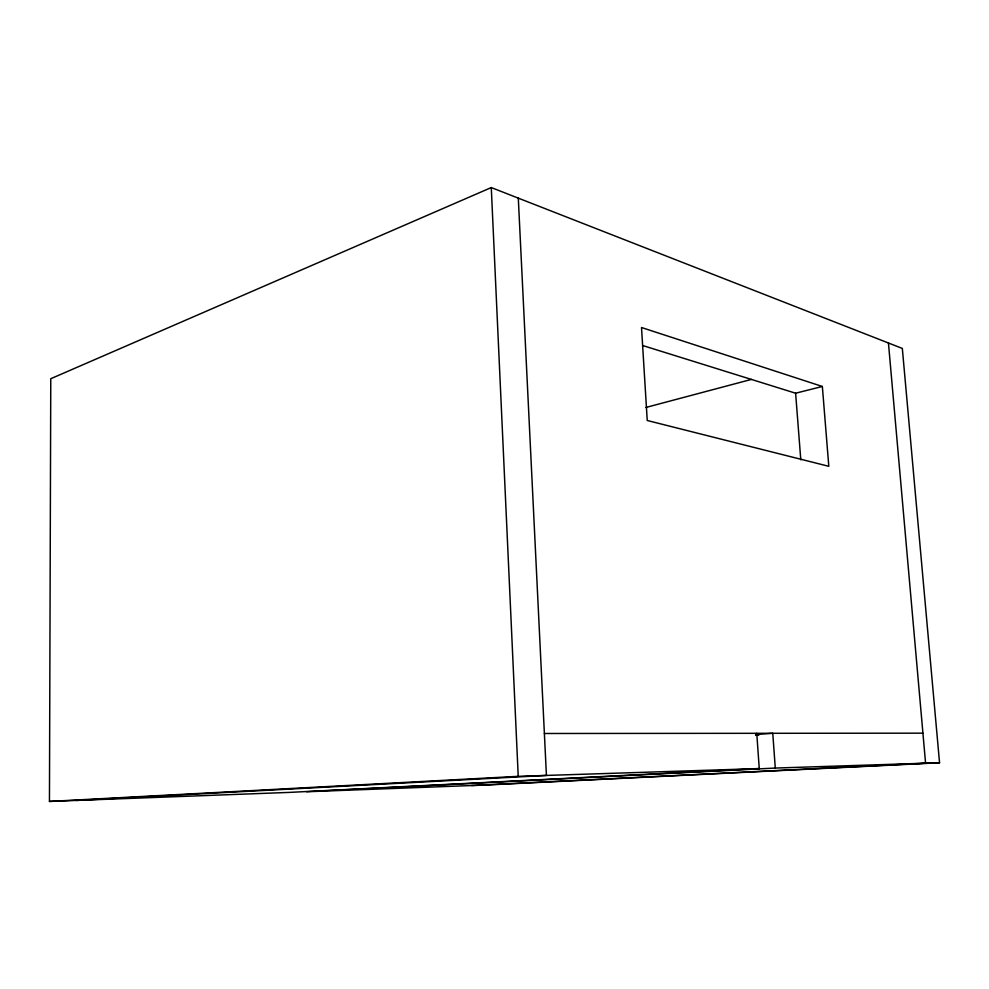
<?xml version="1.0" encoding="UTF-8"?>
<svg xmlns="http://www.w3.org/2000/svg" width="989" height="989" viewBox="0 0 989 989"><rect width="100%" height="100%" fill="white"/><g stroke="black" fill="none" stroke-linecap="round" stroke-linejoin="round"><path stroke-width="1.48" d="M756.758 733.306L759.255 768.577L289.703 792.387L49.45 801.436L50.773 378.713L491.273 187.564L902.327 348.437L939.55 762.766L487.54 784.932L306.627 791.756L775.289 768.057L939.55 762.766M645.78 407.493L751.479 379.393M642.702 345.532L795.613 393.214L822.354 386.476L828.807 466.314L647.239 420.498L641.515 327.52L822.354 386.476M755.819 734.481L772.768 733.294L775.289 768.057M49.45 801.436L518.224 776.34L759.255 768.577M76.252 800.435L546.423 775.425L518.298 198.134M471.605 785.538L925.58 763.211L888.443 342.998M755.621 735.284L758.699 735.272M544.383 733.492L922.935 733.17M795.613 393.214L800.793 459.848M491.273 187.564L518.224 776.34"/></g></svg>
